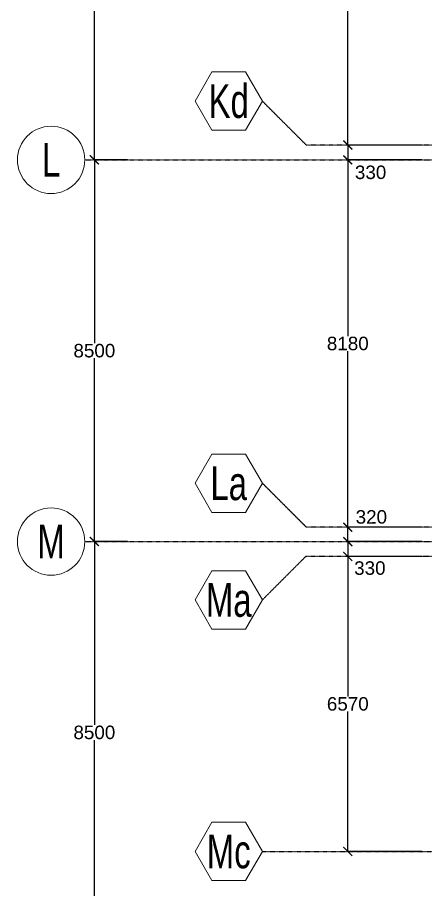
# Model space of a CAD drawing. Header units: millimetres. Extents: x -12345 to 95575, y -14368 to 31862.
# Drawn here: x -12345 to -3253, y 752 to 20171 of the extents above; entities that cross this region are included whole.
import ezdxf
from ezdxf.enums import TextEntityAlignment as Align

# ---------------------------------------------------------------- set-up
doc = ezdxf.new("R2010")
doc.units = ezdxf.units.MM
doc.header["$LTSCALE"] = 0.95
doc.linetypes.add('DXK_LINE_DOT3', pattern=[5.9187, 2.979, -0.9799, 0.9799, -0.9799])
doc.layers.get('0').update_dxf_attribs({"color": 255})
for name, color, linetype in [('COTAS', 8, 'Continuous'), ('HCB-EJES', 1, 'Continuous'), ('HCB-ROTULOS', 2, 'Continuous')]:
    doc.layers.add(name, color=color, linetype=linetype)
doc.layers.add('HCB_EJES', color=1, linetype='DXK_LINE_DOT3', lineweight=9)
doc.styles.add('VERDANA', font='arial.ttf')
doc.dimstyles.new('1.125', dxfattribs={"dimscale": 0, "dimtxt": 300, "dimasz": 200, "dimexe": 4, "dimexo": 4, "dimgap": 15, "dimtad": 0, "dimdec": 0, "dimzin": 4, "dimdsep": 46, "dimtxsty": 'VERDANA', "dimblk": 'ARCHTICK', "dimcen": -10, "dimclrd": 256, "dimclrt": 3, "dimadec": 0, "dimazin": 0, "dimtfac": 1, "dimtdec": 0, "dimtmove": 2, "dimatfit": 0, "dimldrblk": 'OBLIQUE', "dimfxl": 0.05, "dimtolj": 1, "dimtzin": 0, "dimarcsym": 0})

# ---------------------------------------------------------------- blocks, each defined once
blk = doc.blocks.new('_ArchTick')
at = {"color": 0, "linetype": 'ByBlock', "const_width": 0.15}
blk.add_lwpolyline([(-0.5, -0.5), (0.5, 0.5)], dxfattribs=at)
blk = doc.blocks.new('*D609')
at = {"layer": 'COTAS', "color": 0, "lineweight": -2, "transparency": 16777216}
for p, q in [((-3334, 8170), (-4990, 8170)), ((-3334, 1600), (-4990, 1600))]:
    blk.add_line(p, q, dxfattribs=at)
at = {"layer": 'COTAS', "lineweight": -2, "transparency": 16777216}
for p, q in [((-4986, 8170), (-4986, 5053)), ((-4986, 1600), (-4986, 4717))]:
    blk.add_line(p, q, dxfattribs=at)
at = {"layer": 'Defpoints', "color": 0, "transparency": 16777216}
for p in [(-4986, 8170), (-3330, 8170), (-3330, 1600)]:
    blk.add_point(p, dxfattribs=at)
at = {"layer": 'COTAS', "lineweight": -2, "transparency": 16777216, "xscale": 200, "yscale": 200, "zscale": 200}
for p, rotation in [((-4986, 8170), 90), ((-4986, 1600), 270)]:
    blk.add_blockref('_ArchTick', p, dxfattribs=dict(at, rotation=rotation))
at = {"layer": 'COTAS', "color": 3, "transparency": 16777216, "insert": (-4986, 4885), "char_height": 300, "attachment_point": 5, "rotation": 0.1, "style": 'VERDANA'}
blk.add_mtext('\\A1;6570', dxfattribs=at)
blk = doc.blocks.new('_Oblique')
at = {"color": 0, "linetype": 'ByBlock', "lineweight": -2}
blk.add_line((-0.5, -0.5), (0.5, 0.5), dxfattribs=at)
blk = doc.blocks.new('*D610')
at = {"layer": 'COTAS', "color": 0, "lineweight": -2, "transparency": 16777216}
for p, q in [((-3334, 17000), (-4990, 17000)), ((-3334, 8820), (-4990, 8820))]:
    blk.add_line(p, q, dxfattribs=at)
at = {"layer": 'COTAS', "lineweight": -2, "transparency": 16777216}
for p, q in [((-4986, 17000), (-4986, 13078)), ((-4986, 8820), (-4986, 12742))]:
    blk.add_line(p, q, dxfattribs=at)
at = {"layer": 'Defpoints', "color": 0, "transparency": 16777216}
for p in [(-4986, 17000), (-3330, 17000), (-3330, 8820)]:
    blk.add_point(p, dxfattribs=at)
at = {"layer": 'COTAS', "lineweight": -2, "transparency": 16777216, "xscale": 200, "yscale": 200, "zscale": 200}
for p, rotation in [((-4986, 17000), 90), ((-4986, 8820), 270)]:
    blk.add_blockref('_ArchTick', p, dxfattribs=dict(at, rotation=rotation))
at = {"layer": 'COTAS', "color": 3, "transparency": 16777216, "insert": (-4986, 12910), "char_height": 300, "attachment_point": 5, "rotation": 0.1, "style": 'VERDANA'}
blk.add_mtext('\\A1;8180', dxfattribs=at)
blk = doc.blocks.new('*D611')
at = {"layer": 'COTAS', "color": 0, "lineweight": -2, "transparency": 16777216}
for p, q in [((-3334, 23900), (-4990, 23900)), ((-3334, 17330), (-4990, 17330))]:
    blk.add_line(p, q, dxfattribs=at)
at = {"layer": 'COTAS', "lineweight": -2, "transparency": 16777216}
for p, q in [((-4986, 23900), (-4986, 20783)), ((-4986, 17330), (-4986, 20447))]:
    blk.add_line(p, q, dxfattribs=at)
at = {"layer": 'Defpoints', "color": 0, "transparency": 16777216}
for p in [(-4986, 23900), (-3330, 23900), (-3330, 17330)]:
    blk.add_point(p, dxfattribs=at)
at = {"layer": 'COTAS', "lineweight": -2, "transparency": 16777216, "xscale": 200, "yscale": 200, "zscale": 200}
for p, rotation in [((-4986, 23900), 90), ((-4986, 17330), 270)]:
    blk.add_blockref('_ArchTick', p, dxfattribs=dict(at, rotation=rotation))
at = {"layer": 'COTAS', "color": 3, "transparency": 16777216, "insert": (-4986, 20615), "char_height": 300, "attachment_point": 5, "rotation": 0.1, "style": 'VERDANA'}
blk.add_mtext('\\A1;6570', dxfattribs=at)
blk = doc.blocks.new('*D623')
at = {"layer": 'COTAS', "lineweight": -2, "transparency": 16777216}
for p, q in [((-4986, 8500), (-4986, 8700)), ((-4986, 8500), (-4986, 8170)), ((-4986, 8170), (-4986, 7970))]:
    blk.add_line(p, q, dxfattribs=at)
at = {"layer": 'COTAS', "color": 0, "lineweight": -2, "transparency": 16777216}
for p, q in [((-3334, 8500), (-4990, 8500)), ((-3334, 8170), (-4990, 8170))]:
    blk.add_line(p, q, dxfattribs=at)
at = {"layer": 'Defpoints', "color": 0, "transparency": 16777216}
for p in [(-3330, 8500), (-4986, 8170), (-3330, 8170)]:
    blk.add_point(p, dxfattribs=at)
at = {"layer": 'COTAS', "lineweight": -2, "transparency": 16777216, "xscale": 200, "yscale": 200, "zscale": 200}
for p, rotation in [((-4986, 8500), 270), ((-4986, 8170), 90)]:
    blk.add_blockref('_ArchTick', p, dxfattribs=dict(at, rotation=rotation))
at = {"layer": 'COTAS', "color": 3, "transparency": 16777216, "insert": (-4494, 7909), "char_height": 300, "attachment_point": 5, "rotation": 0.1, "style": 'VERDANA'}
blk.add_mtext('\\A1;330', dxfattribs=at)
blk = doc.blocks.new('*D624')
at = {"layer": 'COTAS', "lineweight": -2, "transparency": 16777216}
for p, q in [((-4986, 8820), (-4986, 9020)), ((-4986, 8500), (-4986, 8820)), ((-4986, 8500), (-4986, 8300))]:
    blk.add_line(p, q, dxfattribs=at)
at = {"layer": 'COTAS', "color": 0, "lineweight": -2, "transparency": 16777216}
for p, q in [((-3334, 8820), (-4990, 8820)), ((-3334, 8500), (-4990, 8500))]:
    blk.add_line(p, q, dxfattribs=at)
at = {"layer": 'Defpoints', "color": 0, "transparency": 16777216}
for p in [(-4986, 8820), (-3330, 8820), (-3330, 8500)]:
    blk.add_point(p, dxfattribs=at)
at = {"layer": 'COTAS', "lineweight": -2, "transparency": 16777216, "xscale": 200, "yscale": 200, "zscale": 200}
for p, rotation in [((-4986, 8820), 270), ((-4986, 8500), 90)]:
    blk.add_blockref('_ArchTick', p, dxfattribs=dict(at, rotation=rotation))
at = {"layer": 'COTAS', "color": 3, "transparency": 16777216, "insert": (-4461, 9048), "char_height": 300, "attachment_point": 5, "rotation": 0.1, "style": 'VERDANA'}
blk.add_mtext('\\A1;320', dxfattribs=at)
blk = doc.blocks.new('*D630')
at = {"layer": 'COTAS', "lineweight": -2, "transparency": 16777216}
for p, q in [((-4986, 17330), (-4986, 17530)), ((-4986, 17330), (-4986, 17000)), ((-4986, 17000), (-4986, 16800))]:
    blk.add_line(p, q, dxfattribs=at)
at = {"layer": 'COTAS', "color": 0, "lineweight": -2, "transparency": 16777216}
for p, q in [((-3334, 17330), (-4990, 17330)), ((-3334, 17000), (-4990, 17000))]:
    blk.add_line(p, q, dxfattribs=at)
at = {"layer": 'Defpoints', "color": 0, "transparency": 16777216}
for p in [(-3330, 17330), (-4986, 17000), (-3330, 17000)]:
    blk.add_point(p, dxfattribs=at)
at = {"layer": 'COTAS', "lineweight": -2, "transparency": 16777216, "xscale": 200, "yscale": 200, "zscale": 200}
for p, rotation in [((-4986, 17330), 270), ((-4986, 17000), 90)]:
    blk.add_blockref('_ArchTick', p, dxfattribs=dict(at, rotation=rotation))
at = {"layer": 'COTAS', "color": 3, "transparency": 16777216, "insert": (-4478, 16721), "char_height": 300, "attachment_point": 5, "rotation": 0.1, "style": 'VERDANA'}
blk.add_mtext('\\A1;330', dxfattribs=at)
blk = doc.blocks.new('*D593')
at = {"layer": 'COTAS', "color": 0, "lineweight": -2, "transparency": 16777216}
for p, q in [((-9892, 25500), (-10635, 25500)), ((-9892, 17000), (-10635, 17000))]:
    blk.add_line(p, q, dxfattribs=at)
at = {"layer": 'COTAS', "lineweight": -2, "transparency": 16777216}
for p, q in [((-10631, 25500), (-10631, 21418)), ((-10631, 17000), (-10631, 21082))]:
    blk.add_line(p, q, dxfattribs=at)
at = {"layer": 'Defpoints', "color": 0, "transparency": 16777216}
for p in [(-10631, 25500), (-9888, 25500), (-9888, 17000)]:
    blk.add_point(p, dxfattribs=at)
at = {"layer": 'COTAS', "lineweight": -2, "transparency": 16777216, "xscale": 200, "yscale": 200, "zscale": 200}
for p, rotation in [((-10631, 25500), 90), ((-10631, 17000), 270)]:
    blk.add_blockref('_ArchTick', p, dxfattribs=dict(at, rotation=rotation))
at = {"layer": 'COTAS', "color": 3, "transparency": 16777216, "insert": (-10631, 21250), "char_height": 300, "attachment_point": 5, "rotation": 0.1, "style": 'VERDANA'}
blk.add_mtext('\\A1;8500', dxfattribs=at)
blk = doc.blocks.new('*D594')
at = {"layer": 'COTAS', "color": 0, "lineweight": -2, "transparency": 16777216}
for p, q in [((-9892, 17000), (-10635, 17000)), ((-9892, 8500), (-10635, 8500))]:
    blk.add_line(p, q, dxfattribs=at)
at = {"layer": 'COTAS', "lineweight": -2, "transparency": 16777216}
for p, q in [((-10631, 17000), (-10631, 12918)), ((-10631, 8500), (-10631, 12582))]:
    blk.add_line(p, q, dxfattribs=at)
at = {"layer": 'Defpoints', "color": 0, "transparency": 16777216}
for p in [(-9888, 17000), (-10631, 8500), (-9888, 8500)]:
    blk.add_point(p, dxfattribs=at)
at = {"layer": 'COTAS', "lineweight": -2, "transparency": 16777216, "xscale": 200, "yscale": 200, "zscale": 200}
for p, rotation in [((-10631, 17000), 90), ((-10631, 8500), 270)]:
    blk.add_blockref('_ArchTick', p, dxfattribs=dict(at, rotation=rotation))
at = {"layer": 'COTAS', "color": 3, "transparency": 16777216, "insert": (-10631, 12750), "char_height": 300, "attachment_point": 5, "rotation": 0.1, "style": 'VERDANA'}
blk.add_mtext('\\A1;8500', dxfattribs=at)
blk = doc.blocks.new('*D595')
at = {"layer": 'COTAS', "color": 0, "lineweight": -2, "transparency": 16777216}
for p, q in [((-9892, 8500), (-10635, 8500)), ((-9892, 0), (-10635, 0))]:
    blk.add_line(p, q, dxfattribs=at)
at = {"layer": 'COTAS', "lineweight": -2, "transparency": 16777216}
for p, q in [((-10631, 8500), (-10631, 4418)), ((-10631, 0), (-10631, 4082))]:
    blk.add_line(p, q, dxfattribs=at)
at = {"layer": 'Defpoints', "color": 0, "transparency": 16777216}
for p in [(-10631, 8500), (-9888, 8500), (-9888, 0)]:
    blk.add_point(p, dxfattribs=at)
at = {"layer": 'COTAS', "lineweight": -2, "transparency": 16777216, "xscale": 200, "yscale": 200, "zscale": 200}
for p, rotation in [((-10631, 8500), 90), ((-10631, 0), 270)]:
    blk.add_blockref('_ArchTick', p, dxfattribs=dict(at, rotation=rotation))
at = {"layer": 'COTAS', "color": 3, "transparency": 16777216, "insert": (-10631, 4250), "char_height": 300, "attachment_point": 5, "rotation": 0.1, "style": 'VERDANA'}
blk.add_mtext('\\A1;8500', dxfattribs=at)

msp = doc.modelspace()

# ---------------------------------------------------------------- linework, layer by layer
at = {"layer": 'HCB-EJES', "linetype": 'DXK_LINE_DOT3'}
for p, q in [((-10844.5, 17000), (94075, 17000)), ((-10844.5, 8500), (94075, 8500)), ((-6888.4, 1600), (90118.8, 1600))]:
    msp.add_line(p, q, dxfattribs=at)
for points in [[(12399.2, 17330), (-5909.3, 17330), (-6888.4, 18309)], [(12399.2, 8820), (-5909.3, 8820), (-6888.4, 9799)], [(4250, 8170), (-5919.3, 8170), (-6888.4, 7201)]]:
    msp.add_lwpolyline(points, dxfattribs=at)
at = {"layer": 'HCB_EJES', "color": 40, "linetype": 'ByBlock', "true_color": 0xf8d731}
for points in [[(-8013.4, 17659.5), (-7263.4, 17659.5), (-6888.4, 18309), (-7263.4, 18958.6), (-8013.4, 18958.6), (-8388.4, 18309)], [(-8013.4, 9149.5), (-7263.4, 9149.5), (-6888.4, 9799), (-7263.4, 10448.6), (-8013.4, 10448.6), (-8388.4, 9799)], [(-8013.4, 6551.4), (-7263.4, 6551.4), (-6888.4, 7201), (-7263.4, 7850.5), (-8013.4, 7850.5), (-8388.4, 7201)], [(-8013.4, 950.5), (-7263.4, 950.5), (-6888.4, 1600), (-7263.4, 2249.5), (-8013.4, 2249.5), (-8388.4, 1600)]]:
    msp.add_lwpolyline(points, close=True, dxfattribs=at)
for centre in [(-11594.5, 17000), (-11594.5, 8500)]:
    msp.add_circle(centre, 750, dxfattribs=at)

# ---------------------------------------------------------------- texts
at = {"layer": 'HCB-ROTULOS', "color": 4, "style": 'VERDANA', "width": 0.7}
for s, p in [('Kd', (-7638.4, 18309)), ('L', (-11594.5, 17000)), ('La', (-7638.4, 9799)), ('M', (-11594.5, 8500)), ('Ma', (-7638.4, 7201)), ('Mc', (-7638.4, 1600))]:
    msp.add_text(s, height=750, dxfattribs=at).set_placement(p, align=Align.MIDDLE_CENTER)

# ---------------------------------------------------------------- dimensions: what is measured, and where the dimension line sits
at = {"layer": 'COTAS'}
for base, p1, p2, angle, picture, middle in [((-10631.5, 25500), (-9888.4, 17000), (-9888.4, 25500), 270, '*D593', (-10631.5, 21250)), ((-4986.1, 23900.1), (-3330, 17330), (-3330, 23900.1), 270, '*D611', (-4986.1, 20615)), ((-10631.5, 8500), (-9888.4, 17000), (-9888.4, 8500), 90, '*D594', (-10631.5, 12750)), ((-4986.1, 17000), (-3330, 8820), (-3330, 17000), 270, '*D610', (-4986.1, 12910)), ((-10631.5, 8500), (-9888.4, 0), (-9888.4, 8500), 270, '*D595', (-10631.5, 4250)), ((-4986.1, 8170), (-3330, 1600), (-3330, 8170), 270, '*D609', (-4986.1, 4885))]:
    dim = msp.add_linear_dim(base=base, p1=p1, p2=p2, angle=angle, dimstyle='1.125', override={"dimscale": 1}, dxfattribs=at)
    dim.commit()
    dim.dimension.update_dxf_attribs({"geometry": picture, "text_midpoint": middle, "text_rotation": 0.1})
for base, p1, p2, angle, picture, middle in [((-4986.1, 17000), (-3330, 17330), (-3330, 17000), 90, '*D630', (-4477.7, 16721)), ((-4986.1, 8820), (-3330, 8500), (-3330, 8820), 270, '*D624', (-4460.7, 9048.4)), ((-4986.1, 8170), (-3330, 8500), (-3330, 8170), 90, '*D623', (-4494, 7908.9))]:
    dim = msp.add_linear_dim(base=base, p1=p1, p2=p2, angle=angle, dimstyle='1.125', override={"dimscale": 1}, dxfattribs=at)
    dim.commit()
    dim.dimension.update_dxf_attribs({"geometry": picture, "text_midpoint": middle, "dimtype": 160, "text_rotation": 0.1})

doc.saveas('drawing.dxf')
